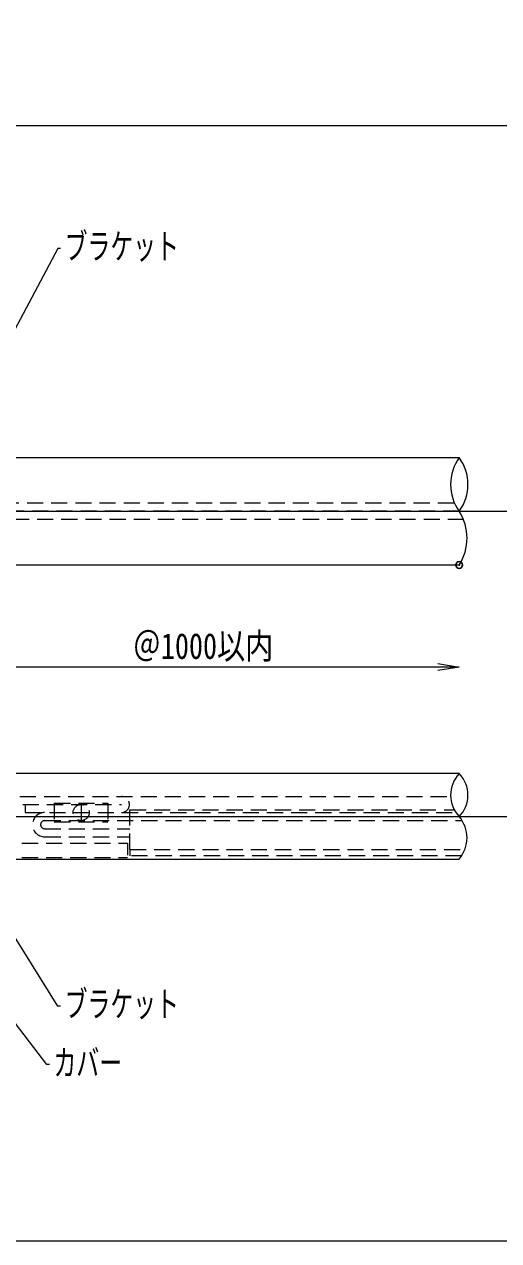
# Model space of a CAD drawing. Units: millimetres, scale not verified. Extents: x -1002 to 998, y -692 to 692.
# Drawn here: x -56.3 to 120.4, y -692.5 to -239.4 of the extents above; entities that cross this region are included whole.
import ezdxf
from ezdxf.enums import TextEntityAlignment as Align

# ---------------------------------------------------------------- set-up
doc = ezdxf.new("R2010")
doc.units = ezdxf.units.MM
doc.header["$LTSCALE"] = 5
doc.header["$PDMODE"] = 32
doc.header["$PDSIZE"] = 2.5
doc.linetypes.add('DASHED1', pattern=[1.8, 1.2, -0.6])
for name, color, linetype, lineweight in [('0-0_zumenwaku', 6, 'Continuous', 9), ('0-2_center', 5, 'Continuous', 9), ('0-3_1', 3, 'Continuous', 9), ('0-4_sunpou', 1, 'Continuous', 9), ('0-5_0', 7, 'Continuous', 9), ('0-8_2', 4, 'Continuous', 9), ('0-A_GRE_SSD', 134, 'DASHED1', 9), ('0-F_SUNPO', 134, 'DASHED1', 9), ('1-0_BLU_SSD', 134, 'DASHED1', 9), ('1-1_YEL_SSD', 2, 'DASHED1', 9), ('1-2_RED_SSD', 7, 'DASHED1', 9), ('2-1_08文字', 2, 'Continuous', 9)]:
    doc.layers.add(name, color=color, linetype=linetype, lineweight=lineweight)
doc.layers.add('0-6_DEFPOINTS', color=7, linetype='Continuous')
doc.styles.add('ＭＳ ゴシック', font='')
doc.styles.get('ＭＳ ゴシック').set_extended_font_data('MS Gothic')

# ---------------------------------------------------------------- blocks, each defined once
blk = doc.blocks.new('_OPEN')
at = {"layer": '0-5_0', "color": 1}
blk.add_line((0, 0), (-5, 0), dxfattribs=at)
blk.add_lwpolyline([(-5, 0.833), (0, 0), (-5, -0.833)], dxfattribs=at)

msp = doc.modelspace()

# ---------------------------------------------------------------- linework, layer by layer
at = {"layer": '0-0_zumenwaku'}
msp.add_line((-1001.258, -277.135), (642.742, -277.135), dxfattribs=at)
msp.add_lwpolyline([(-1002.258, -692.5), (997.742, -692.5), (997.742, 692.5), (-1002.258, 692.5)], close=True, dxfattribs=at)
at = {"layer": '0-2_center'}
for p, q in [((-408.893, -420.82), (456.144, -420.82)), ((-408.893, -534.533), (503.374, -534.533))]:
    msp.add_line(p, q, dxfattribs=at)
at = {"layer": '0-3_1'}
for p, q in [((-391.237, -400.82), (105.67, -400.82)), ((105.67, -440.82), (-391.237, -440.82)), ((105.67, -518.533), (-391.237, -518.533)), ((-391.237, -550.337), (105.67, -550.337))]:
    msp.add_line(p, q, dxfattribs=at)
at = {"layer": '0-4_sunpou'}
msp.add_line((97.67, -478.828), (-79.487, -478.828), dxfattribs=at)
at = {"layer": '0-6_DEFPOINTS'}
msp.add_point((105.67, -440.82), dxfattribs=at)
at = {"layer": '0-8_2'}
for centre, radius, start, end in [((119.537, -410.82), 17.097, 144.20426, 215.79574), ((91.802, -410.82), 17.097, 324.20426, 35.79574), ((89.932, -430.82), 18.647, 327.56842, 32.43158), ((113.963, -526.533), 11.523, 136.03098, 223.96902), ((97.377, -526.533), 11.523, 316.03098, 43.96902), ((96.39, -542.435), 12.188, 319.58727, 40.41273)]:
    msp.add_arc(centre, radius, start, end, dxfattribs=at)
at = {"layer": '0-A_GRE_SSD'}
for p, q in [((103.682, -417.82), (-393.009, -417.82)), ((105.67, -420.82), (-391.237, -420.82)), ((107.442, -423.82), (-389.249, -423.82)), ((-146.89, -530.033), (-20.166, -530.033)), ((-55.955, -530.033), (-55.955, -533.033)), ((-45.163, -529.533), (-25.163, -529.533)), ((-45.163, -529.533), (-45.163, -536.533)), ((-35.163, -530.033), (-35.163, -536.033)), ((-25.163, -529.533), (-25.163, -536.533)), ((-55.955, -533.033), (104.448, -533.033)), ((-48.76, -536.033), (106.762, -536.033)), ((-48.76, -539.033), (-16.987, -539.033)), ((-45.163, -536.533), (-25.163, -536.533)), ((-48.76, -542.033), (-16.987, -542.033))]:
    msp.add_line(p, q, dxfattribs=at)
msp.add_circle((-35.163, -533.033), 3, dxfattribs=at)
for centre, radius, start, end in [((-20.166, -530.033), 3, 270, 90), ((-48.76, -537.533), 4.5, 90, 270), ((-48.76, -537.533), 1.5, 90, 270)]:
    msp.add_arc(centre, radius, start, end, dxfattribs=at)
at = {"layer": '0-F_SUNPO'}
msp.add_line((-66.987, -527.033), (102.491, -527.033), dxfattribs=at)
at = {"layer": '1-0_BLU_SSD'}
for p in [(-16.987, -546.808), (106.573, -549.133)]:
    msp.add_line(p, (-16.987, -549.133), dxfattribs=at)
at = {"layer": '1-1_YEL_SSD'}
for p, q in [((-16.987, -546.808), (-16.987, -532.033)), ((-16.987, -532.033), (103.837, -532.033)), ((-16.987, -546.808), (107.767, -546.808))]:
    msp.add_line(p, q, dxfattribs=at)
at = {"layer": '1-2_RED_SSD'}
for p, q in [((-66.193, -544.394), (-17.839, -544.394)), ((-17.839, -544.394), (-17.839, -548.864)), ((-66.193, -549.81), (-17.839, -549.81))]:
    msp.add_line(p, q, dxfattribs=at)
at = {"layer": '2-1_08文字', "color": 1}
for points in [[(-42.858, -322.915), (-43.858, -322.915), (-66.502, -365.529)], [(-42.858, -605.141), (-43.858, -605.141), (-66.441, -568.987)], [(-46.994, -626.894), (-47.994, -626.894), (-62.857, -607.36)]]:
    msp.add_lwpolyline(points, dxfattribs=at)

# ---------------------------------------------------------------- block references
at = {"layer": '0-4_sunpou', "xscale": 1.6, "yscale": 1.6}
msp.add_blockref('_OPEN', (105.67, -478.828), dxfattribs=at)

# ---------------------------------------------------------------- texts
at = {"layer": '0-4_sunpou', "color": 2, "style": 'ＭＳ ゴシック', "width": 0.8}
msp.add_text('＠1000以内', height=9.604, dxfattribs=at).set_placement((-15.93, -478.679), align=Align.BOTTOM_LEFT)
at = {"layer": '2-1_08文字', "style": 'ＭＳ ゴシック', "width": 0.65}
for s, p in [('ブラケット', (-41.302, -329.766)), ('ブラケット', (-41.302, -611.992)), ('カバー', (-45.475, -633.905))]:
    msp.add_text(s, height=9.604, dxfattribs=at).set_placement(p, align=Align.BOTTOM_LEFT)

doc.saveas('drawing.dxf')
